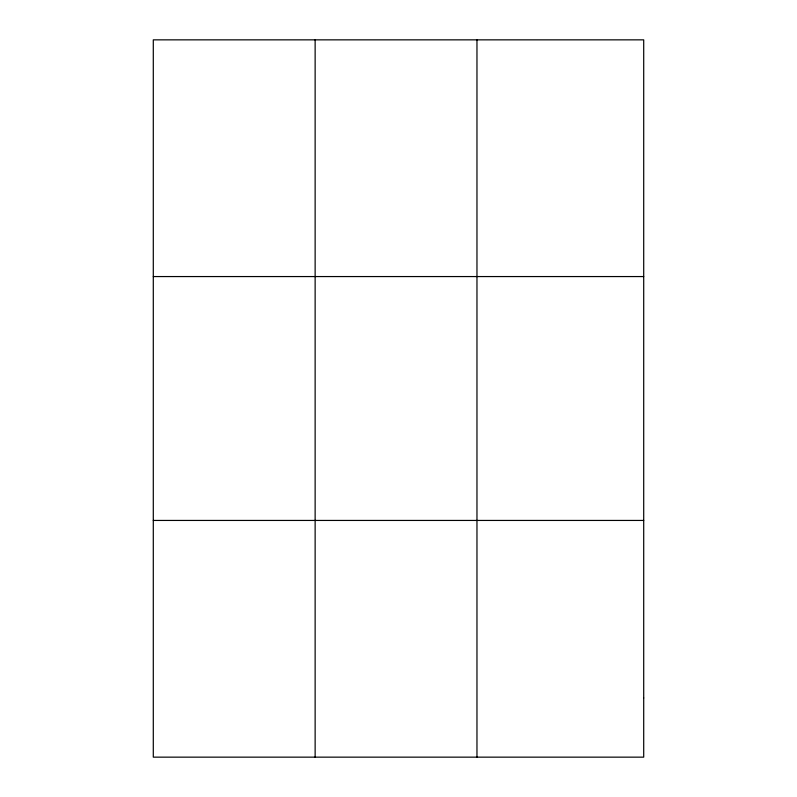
<?xml version="1.0" encoding="UTF-8"?>
<svg xmlns="http://www.w3.org/2000/svg" width="797" height="797" viewBox="0 0 797 797"><rect width="100%" height="100%" fill="white"/><g stroke="black" fill="none" stroke-linecap="round" stroke-linejoin="round"><path stroke-width="1.2" d="M315.134 757.15L315.134 39.85M476.965 757.15L476.965 39.85M153.293 276.559L643.707 276.559M153.293 520.441L643.707 520.441M643.707 697.973L643.707 757.15L153.293 757.15L153.293 39.85L643.707 39.85L643.707 697.973"/></g></svg>
